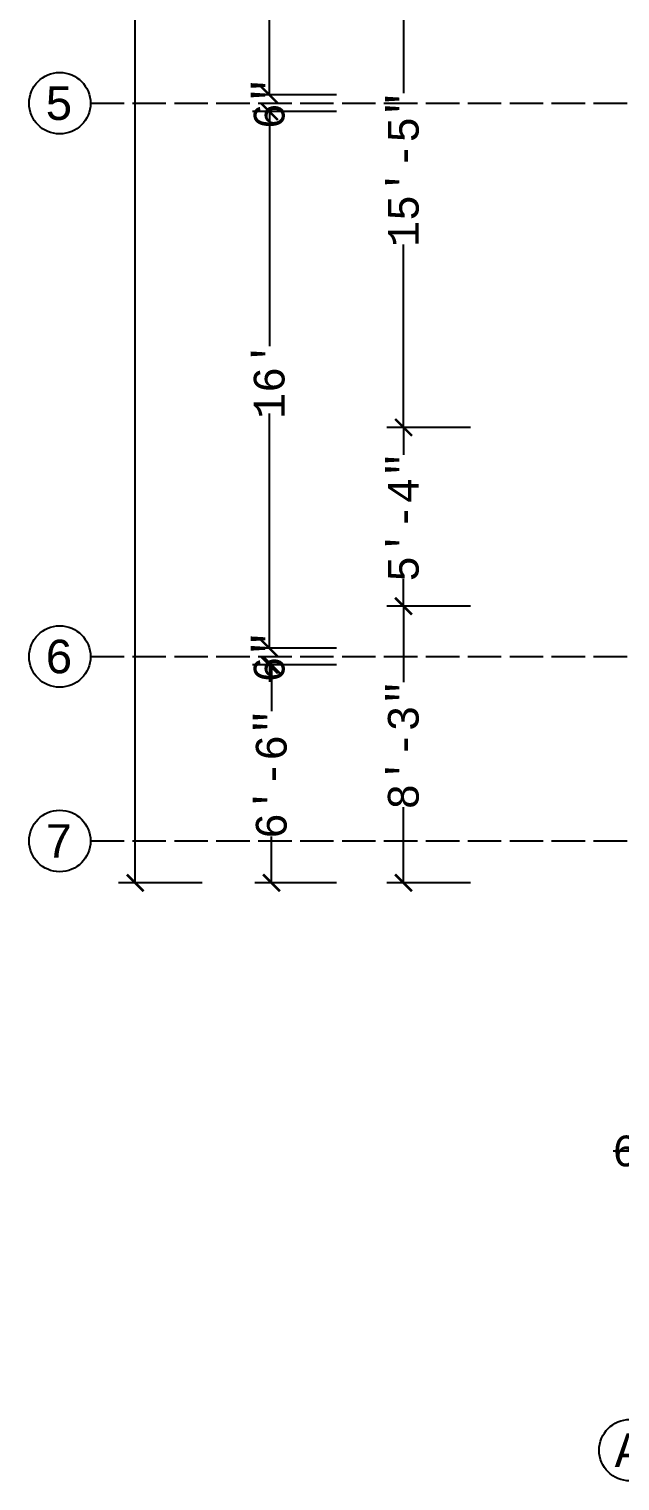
# Model space of a CAD drawing. Header units: inches. Extents: x 8351 to 42256, y 21052 to 33437.
# Drawn here: x 39738 to 39949, y 32311 to 32830 of the extents above; entities that cross this region are included whole.
import ezdxf

# ---------------------------------------------------------------- set-up
doc = ezdxf.new("R2010")
doc.units = ezdxf.units.IN
doc.header["$MEASUREMENT"] = 0
doc.linetypes.add('ACAD_ISO02W100', pattern=[15, 12, -3])
doc.layers.add('A-DIM', color=7, linetype='Continuous', lineweight=25)
doc.layers.add('A-G-BEAM', color=8, linetype='ACAD_ISO02W100')
doc.styles.get("Standard").update_dxf_attribs({"font": 'consolab.ttf', "height": 11})

# ---------------------------------------------------------------- blocks, each defined once
blk = doc.blocks.new('_ArchTick')
at = {"color": 0, "linetype": 'ByBlock', "const_width": 0.15}
blk.add_lwpolyline([(-0.5, -0.5), (0.5, 0.5)], dxfattribs=at)

msp = doc.modelspace()

# ---------------------------------------------------------------- linework, layer by layer
at = {"layer": 'A-DIM'}
for p, q in [((39823.7, 32806.72), (39823.7, 32896.69)), ((39871.7, 32872.72), (39871.7, 32807.3)), ((39775.7, 32524.72), (39775.7, 32860.86)), ((39823.7, 32806.72), (39823.7, 32812.72)), ((39847.7, 32806.72), (39817.7, 32806.72)), ((39847.7, 32806.72), (39817.7, 32806.72)), ((39847.7, 32800.72), (39817.7, 32800.72)), ((39847.7, 32800.72), (39817.7, 32800.72)), ((39823.7, 32800.72), (39823.7, 32716.75)), ((39823.7, 32800.72), (39823.7, 32794.72)), ((39871.7, 32687.72), (39871.7, 32753.14)), ((39823.7, 32608.72), (39823.7, 32692.69)), ((39895.7, 32687.72), (39865.7, 32687.72)), ((39895.7, 32687.72), (39865.7, 32687.72)), ((39871.7, 32687.72), (39871.7, 32677.89)), ((39871.7, 32623.72), (39871.7, 32633.55)), ((39895.7, 32623.72), (39865.7, 32623.72)), ((39895.7, 32623.72), (39865.7, 32623.72)), ((39871.7, 32623.72), (39871.7, 32596.61)), ((39823.7, 32608.72), (39823.7, 32614.72)), ((39847.7, 32608.72), (39817.7, 32608.72)), ((39847.7, 32608.72), (39817.7, 32608.72)), ((39847.7, 32602.72), (39817.7, 32602.72)), ((39847.7, 32602.72), (39818.45, 32602.72)), ((39823.7, 32602.72), (39823.7, 32596.72)), ((39824.45, 32602.72), (39824.45, 32586.13)), ((39871.7, 32524.72), (39871.7, 32551.82)), ((39824.45, 32524.72), (39824.45, 32541.3)), ((39799.7, 32524.72), (39769.7, 32524.72)), ((39847.7, 32524.72), (39818.45, 32524.72)), ((39895.7, 32524.72), (39865.7, 32524.72)), ((39952.7, 32428.72), (39946.7, 32428.72))]:
    msp.add_line(p, q, dxfattribs=at)
at = {"layer": 'A-G-BEAM'}
for p, q in [((39759.7, 32803.72), (40709.7, 32803.72)), ((39759.7, 32605.72), (40709.7, 32605.72)), ((39759.7, 32539.72), (40709.7, 32539.72))]:
    msp.add_line(p, q, dxfattribs=at)
at = {"layer": 'A-G-BEAM', "color": 7, "linetype": 'Continuous'}
for centre in [(39748.7, 32803.72), (39748.7, 32605.72), (39748.7, 32539.72), (39952.7, 32321.72)]:
    msp.add_circle(centre, 11, dxfattribs=at)

# ---------------------------------------------------------------- block references
at = {"layer": 'A-DIM', "xscale": 6, "yscale": 6, "zscale": 6}
for p, rotation in [((39823.7, 32806.72), 270), ((39823.7, 32806.72), 270), ((39823.7, 32800.72), 90), ((39823.7, 32800.72), 90), ((39871.7, 32687.72), 90), ((39871.7, 32687.72), 270), ((39871.7, 32623.72), 90), ((39871.7, 32623.72), 270), ((39823.7, 32608.72), 270), ((39823.7, 32608.72), 270), ((39823.7, 32602.72), 90), ((39824.45, 32602.72), 90), ((39775.7, 32524.72), 270), ((39824.45, 32524.72), 270), ((39871.7, 32524.72), 270)]:
    msp.add_blockref('_ArchTick', p, dxfattribs=dict(at, rotation=rotation))

# ---------------------------------------------------------------- texts
at = {"layer": 'A-DIM', "char_height": 11, "attachment_point": 5, "rotation": 90}
for s, insert in [('\\A1;6"', (39823.7, 32803.72)), ('\\A1;15\'-5"', (39871.7, 32780.22)), ("\\A1;16'", (39823.7, 32704.72)), ('\\A1;5\'-4"', (39871.7, 32655.72)), ('\\A1;6"', (39823.7, 32605.72)), ('\\A1;8\'-3"', (39871.7, 32574.22)), ('\\A1;6\'-6"', (39824.45, 32563.72))]:
    msp.add_mtext(s, dxfattribs=dict(at, insert=insert))
at = {"layer": 'A-DIM', "insert": (39955.7, 32428.72), "char_height": 11, "attachment_point": 5}
msp.add_mtext('\\A1;6"', dxfattribs=at)
at = {"layer": 'A-G-BEAM', "color": 7, "char_height": 12, "attachment_point": 1}
for s, insert in [('5 ', (39743.3, 32809.74)), ('6 ', (39743.3, 32611.74)), ('7 ', (39743.3, 32545.74)), ('A ', (39947.3, 32327.74))]:
    msp.add_mtext_dynamic_manual_height_columns(s, width=13.2112, gutter_width=60, heights=[0], dxfattribs=dict(at, insert=insert))

doc.saveas('drawing.dxf')
